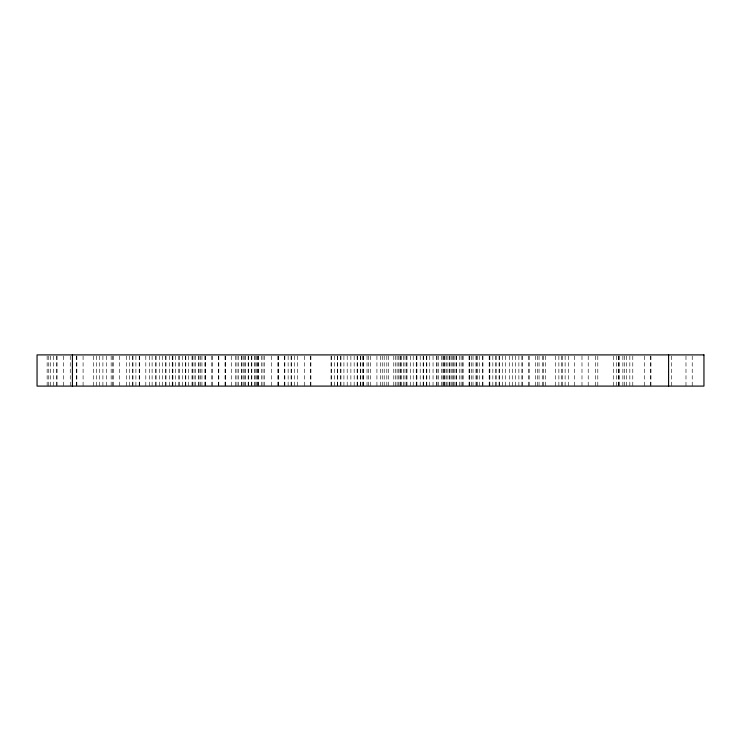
<?xml version="1.0" encoding="UTF-8"?>
<svg xmlns="http://www.w3.org/2000/svg" width="741" height="741" viewBox="0 0 741 741"><rect width="100%" height="100%" fill="white"/><g stroke="black" fill="none" stroke-linecap="round" stroke-linejoin="round"><path stroke-width="0.56" stroke-dasharray="3.71 2.78" d="M692.224 356.06L692.224 386.098M685.981 356.06L685.981 386.098M671.42 356.06L671.42 386.098M650.941 356.06L650.941 386.098M650.626 356.06L650.626 386.098M644.698 356.06L644.698 386.098M632.786 356.06L632.786 386.098M629.831 356.06L629.831 386.098M626.543 356.06L626.543 386.098M624.524 356.06L624.524 386.098M622.885 356.06L622.885 386.098M619.578 356.06L619.578 386.098M618.596 356.06L618.596 386.098M618.29 356.06L618.29 386.098M616.642 356.06L616.642 386.098M613.335 356.06L613.335 386.098M597.802 356.06L597.802 386.098M595.495 356.06L595.495 386.098M588.215 356.06L588.215 386.098M581.981 356.06L581.981 386.098M574.701 356.06L574.701 386.098M568.421 356.06L568.421 386.098M565.114 356.06L565.114 386.098M562.178 356.06L562.178 386.098M561.808 356.06L561.808 386.098M558.871 356.06L558.871 386.098M555.565 356.06L555.565 386.098M545.293 356.06L545.293 386.098M543.653 356.06L543.653 386.098M542.671 356.06L542.671 386.098M539.05 356.06L539.05 386.098M537.41 356.06L537.41 386.098M535.391 356.06L535.391 386.098M529.157 356.06L529.157 386.098M528.778 356.06L528.778 386.098M522.544 356.06L522.544 386.098M521.877 356.06L521.877 386.098M518.876 356.06L518.876 386.098M515.597 356.06L515.597 386.098M512.642 356.06L512.642 386.098M509.354 356.06L509.354 386.098M505.677 356.06L505.677 386.098M502.389 356.06L502.389 386.098M499.434 356.06L499.434 386.098M499.082 356.06L499.082 386.098M496.146 356.06L496.146 386.098M495.775 356.06L495.775 386.098M492.839 356.06L492.839 386.098M489.847 356.06L489.847 386.098M489.532 356.06L489.532 386.098M489.18 356.06L489.18 386.098M482.947 356.06L482.947 386.098M482.567 356.06L482.567 386.098M479.26 356.06L479.26 386.098M477.621 356.06L477.621 386.098M476.333 356.06L476.333 386.098M475.972 356.06L475.972 386.098M473.027 356.06L473.027 386.098M471.378 356.06L471.378 386.098M469.738 356.06L469.738 386.098M469.359 356.06L469.359 386.098M469.053 356.06L469.053 386.098M463.125 356.06L463.125 386.098M462.745 356.06L462.745 386.098M461.106 356.06L461.106 386.098M459.466 356.06L459.466 386.098M456.512 356.06L456.512 386.098M456.16 356.06L456.16 386.098M454.863 356.06L454.863 386.098M453.223 356.06L453.223 386.098M452.853 356.06L452.853 386.098M451.204 356.06L451.204 386.098M449.917 356.06L449.917 386.098M449.565 356.06L449.565 386.098M447.897 356.06L447.897 386.098M446.61 356.06L446.61 386.098M444.971 356.06L444.971 386.098M444.591 356.06L444.591 386.098M443.322 356.06L443.322 386.098M442.951 356.06L442.951 386.098M441.664 356.06L441.664 386.098M438.357 356.06L438.357 386.098M437.023 356.06L437.023 386.098M436.708 356.06L436.708 386.098M433.05 356.06L433.05 386.098M429.743 356.06L429.743 386.098M426.816 356.06L426.816 386.098M426.436 356.06L426.436 386.098M423.509 356.06L423.509 386.098M423.148 356.06L423.148 386.098M420.203 356.06L420.203 386.098M416.914 356.06L416.914 386.098M416.535 356.06L416.535 386.098M416.229 356.06L416.229 386.098M413.228 356.06L413.228 386.098M410.301 356.06L410.301 386.098M406.994 356.06L406.994 386.098M406.642 356.06L406.642 386.098M404.975 356.06L404.975 386.098M403.336 356.06L403.336 386.098M401.687 356.06L401.687 386.098M400.399 356.06L400.399 386.098M400.029 356.06L400.029 386.098M398.741 356.06L398.741 386.098M397.093 356.06L397.093 386.098M395.453 356.06L395.453 386.098M393.786 356.06L393.786 386.098M388.488 356.06L388.488 386.098M386.821 356.06L386.821 386.098M384.199 356.06L384.199 386.098M382.245 356.06L382.245 386.098M380.578 356.06L380.578 386.098M376.919 356.06L376.919 386.098M370.685 356.06L370.685 386.098M368.666 356.06L368.666 386.098M367.017 356.06L367.017 386.098M363.711 356.06L363.711 386.098M363.405 356.06L363.405 386.098M362.423 356.06L362.423 386.098M360.784 356.06L360.784 386.098M360.404 356.06L360.404 386.098M357.477 356.06L357.477 386.098M357.125 356.06L357.125 386.098M354.17 356.06L354.17 386.098M350.882 356.06L350.882 386.098M347.205 356.06L347.205 386.098M343.917 356.06L343.917 386.098M340.962 356.06L340.962 386.098M340.61 356.06L340.61 386.098M337.674 356.06L337.674 386.098M337.303 356.06L337.303 386.098M334.367 356.06L334.367 386.098M331.375 356.06L331.375 386.098M331.06 356.06L331.06 386.098M310.896 356.06L310.896 386.098M310.581 356.06L310.581 386.098M304.653 356.06L304.653 386.098M297.687 356.06L297.687 386.098M294.381 356.06L294.381 386.098M291.445 356.06L291.445 386.098M291.093 356.06L291.093 386.098M288.138 356.06L288.138 386.098M284.85 356.06L284.85 386.098M284.479 356.06L284.479 386.098M278.551 356.06L278.551 386.098M278.236 356.06L278.236 386.098M277.884 356.06L277.884 386.098M271.651 356.06L271.651 386.098M264.685 356.06L264.685 386.098M263.018 356.06L263.018 386.098M261.378 356.06L261.378 386.098M258.442 356.06L258.442 386.098M258.072 356.06L258.072 386.098M257.757 356.06L257.757 386.098M256.775 356.06L256.775 386.098M255.136 356.06L255.136 386.098M254.765 356.06L254.765 386.098M251.829 356.06L251.829 386.098M251.477 356.06L251.477 386.098M248.522 356.06L248.522 386.098M248.17 356.06L248.17 386.098M245.234 356.06L245.234 386.098M244.863 356.06L244.863 386.098M243.215 356.06L243.215 386.098M241.927 356.06L241.927 386.098M241.557 356.06L241.557 386.098M238.621 356.06L238.621 386.098M236.981 356.06L236.981 386.098M235.314 356.06L235.314 386.098M231.655 356.06L231.655 386.098M225.727 356.06L225.727 386.098M225.412 356.06L225.412 386.098M225.042 356.06L225.042 386.098M218.799 356.06L218.799 386.098M218.447 356.06L218.447 386.098M212.213 356.06L212.213 386.098M211.833 356.06L211.833 386.098M205.6 356.06L205.6 386.098M205.248 356.06L205.248 386.098M204.933 356.06L204.933 386.098M201.941 356.06L201.941 386.098M200.292 356.06L200.292 386.098M199.005 356.06L199.005 386.098M198.653 356.06L198.653 386.098M195.698 356.06L195.698 386.098M194.059 356.06L194.059 386.098M192.41 356.06L192.41 386.098M192.039 356.06L192.039 386.098M188.733 356.06L188.733 386.098M185.796 356.06L185.796 386.098M185.445 356.06L185.445 386.098M182.49 356.06L182.49 386.098M179.211 356.06L179.211 386.098M178.831 356.06L178.831 386.098M175.524 356.06L175.524 386.098M172.903 356.06L172.903 386.098M172.597 356.06L172.597 386.098M172.236 356.06L172.236 386.098M169.291 356.06L169.291 386.098M166.003 356.06L166.003 386.098M165.623 356.06L165.623 386.098M162.316 356.06L162.316 386.098M159.389 356.06L159.389 386.098M156.082 356.06L156.082 386.098M155.73 356.06L155.73 386.098M152.109 356.06L152.109 386.098M149.487 356.06L149.487 386.098M145.81 356.06L145.81 386.098M139.567 356.06L139.567 386.098M139.215 356.06L139.215 386.098M135.909 356.06L135.909 386.098M132.972 356.06L132.972 386.098M132.62 356.06L132.62 386.098M129.666 356.06L129.666 386.098M126.387 356.06L126.387 386.098M119.412 356.06L119.412 386.098M113.178 356.06L113.178 386.098M112.799 356.06L112.799 386.098M111.159 356.06L111.159 386.098M106.565 356.06L106.565 386.098M102.906 356.06L102.906 386.098M99.6 356.06L99.6 386.098M96.663 356.06L96.663 386.098M93.357 356.06L93.357 386.098M83.085 356.06L83.085 386.098M76.842 356.06L76.842 386.098M76.49 356.06L76.49 386.098M70.256 356.06L70.256 386.098M63.281 356.06L63.281 386.098M57.048 356.06L57.048 386.098M56.668 356.06L56.668 386.098M53.389 356.06L53.389 386.098M50.434 356.06L50.434 386.098M48.767 356.06L48.767 386.098M47.146 356.06L47.146 386.098"/><path stroke-width="1.11" d="M668.595 354.902L668.595 386.098M72.405 354.902L72.405 386.098M703.95 354.902L37.05 354.902L37.05 386.098L703.95 386.098L703.95 354.902"/></g></svg>
